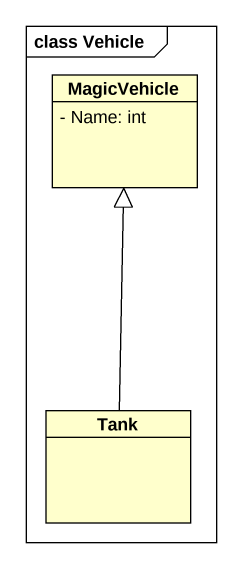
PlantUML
@startuml
mainframe class Vehicle
hide circle
hide empty members
skinparam classAttributeIconSize 0
class MagicVehicle {
  - Name: int
}
class Tank
Tank -up-|> MagicVehicle
@enduml
